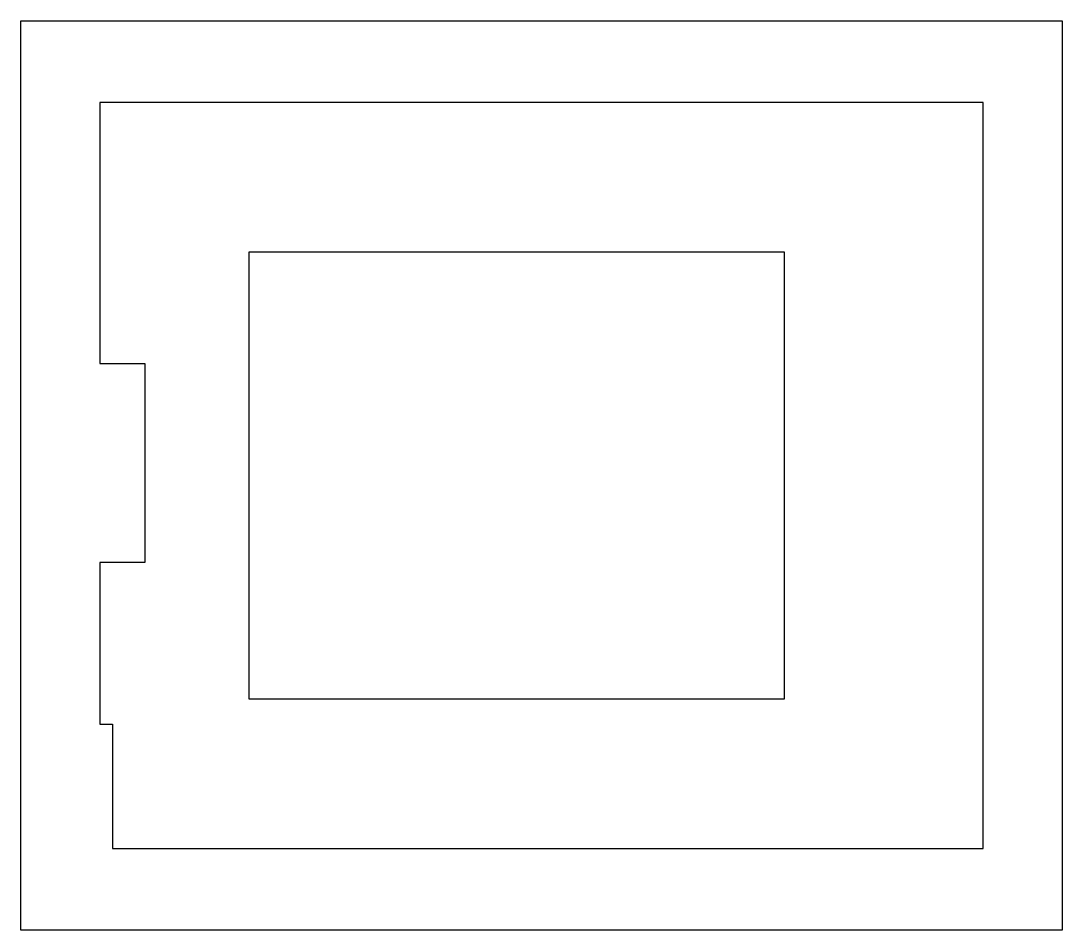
# Model space of a CAD drawing. Extents: x -3.2 to 38.7, y -3.3 to 33.3.
import ezdxf

# ---------------------------------------------------------------- set-up
doc = ezdxf.new("R2010")
doc.units = 0
doc.layers.add('LAYER_1', color=7, linetype='CONTINUOUS')

# ---------------------------------------------------------------- blocks, each defined once
blk = doc.blocks.new('BLOCK_2')
at = {"layer": 'LAYER_1', "color": 7}
blk.add_lwpolyline([(0, 30), (0, 19.5), (1.8, 19.5), (1.8, 11.5), (0, 11.5), (0, 5), (0.5, 5), (0.5, 0), (35.5, 0), (35.5, 30), (0, 30)], dxfattribs=at)
at = {"layer": 'LAYER_1', "color": 250}
blk.add_lwpolyline([(27.5, 6), (6, 6), (6, 24), (27.5, 24), (27.5, 6)], dxfattribs=at)

msp = doc.modelspace()

# ---------------------------------------------------------------- linework, layer by layer
at = {"layer": 'LAYER_1', "color": 250}
msp.add_lwpolyline([(38.681, -3.286), (-3.182, -3.286), (-3.182, 33.286), (38.681, 33.286), (38.681, -3.286)], dxfattribs=at)

# ---------------------------------------------------------------- block references
at = {"layer": 'LAYER_1'}
msp.add_blockref('BLOCK_2', (0, 0), dxfattribs=at)

doc.saveas('drawing.dxf')
